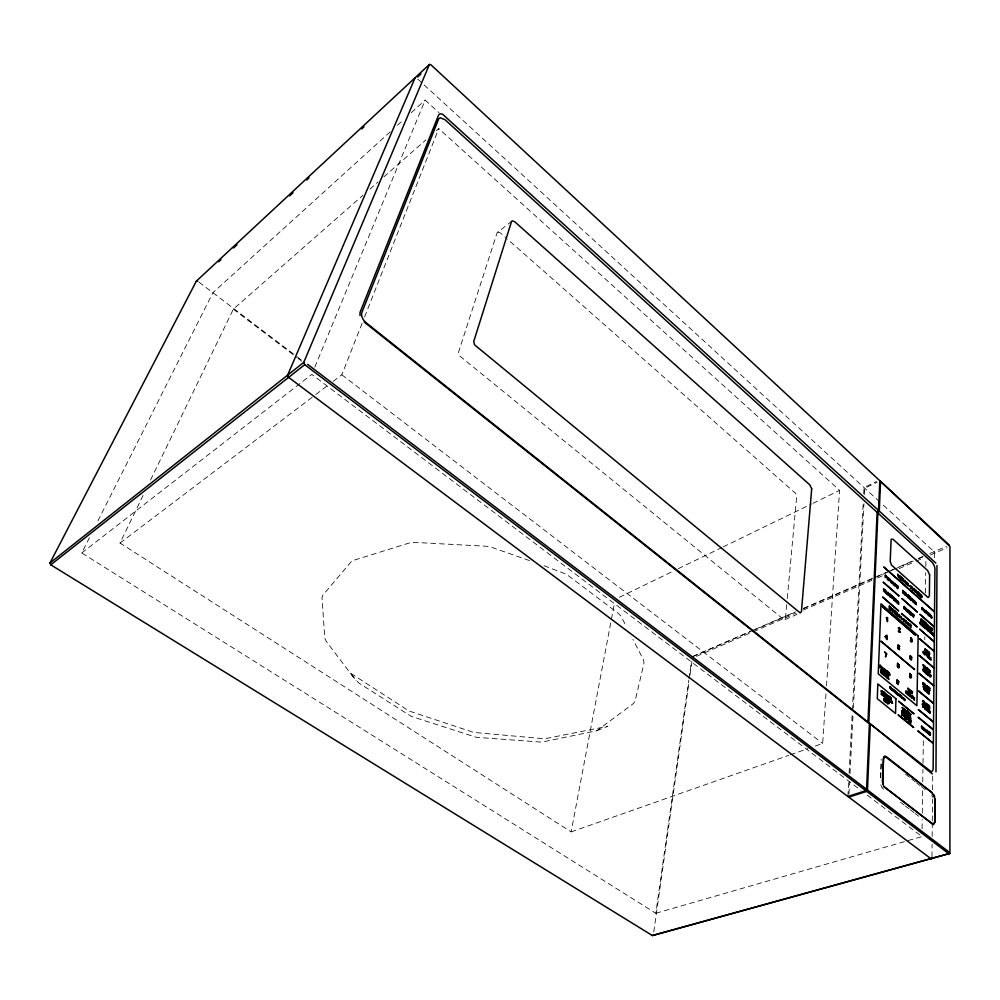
<?xml version="1.0" encoding="UTF-8"?>
<svg xmlns="http://www.w3.org/2000/svg" width="1000" height="1000" viewBox="0 0 1000 1000"><rect width="100%" height="100%" fill="white"/><g stroke="black" fill="none" stroke-linecap="round" stroke-linejoin="round"><path stroke-width="0.75" stroke-dasharray="5 3.75" d="M931.975 856.775L932.087 844.312M932.163 836.525L932.288 822.513M932.3 820.962L932.5 799.15M932.588 789.812L932.738 774.237M934.725 557.788L934.087 551.675L881.062 503.15M922.087 828.775L922.212 819.412M922.3 813.162L922.663 788.175M922.75 781.938L922.925 769.438M923.012 763.2L923.375 738.213M924.775 639.837L924.825 636.712M925.438 592.987L925.738 572.688M925.825 566.438L925.938 558.625M880.537 777.7L881.2 759.188M880.738 777.85L881.237 763.975M847.887 796.462L848.787 779.3M849.112 773.062L852.288 712.212M852.362 710.65L863.2 503.15M863.688 493.787L864.013 487.537L876.475 481.5M848.938 794.013L849.587 781.525M849.987 773.725L853.05 714.438M853.375 708.2L863.95 503.825M864.425 494.462L864.75 488.225L877.225 482.188M815.325 746.012L822.675 743.438L826.1 692.2M826.513 685.987L839.587 490.363L438.75 128.625L436.413 130.675M786.688 604.675L785.4 618.6L784.112 619.837L459.288 355.637L458.5 352.35L497.15 232.675L511.025 221.75M787.262 598.475L796.688 496.325L795.85 493.6L507.475 239.15M89.462 537.663L81.75 552.962L655.812 913.263L688.787 680.138M689 678.6L691.4 661.612M653.763 931.963L689.163 681.15M690.037 675L691.988 661.15M143.088 495.425L120.025 543.038L571.138 831.888L611.138 620.737M611.425 619.212L614.612 602.388M333.15 381.375L341.825 374.787L362.35 322.663M364.625 316.875L438.75 128.625M314.8 367.15L425.163 100.1L439.012 112.7M150.562 480.025L233.325 309.188L362.887 195.312M97.875 520.962L212.875 292.75L390.55 131.512M397.475 125.225L403.237 120M411.312 112.662L425.163 100.1M369.888 189.15L378.062 181.975M383.888 176.838L425.913 139.913M81.75 552.962L311.825 374.375L860.95 790.362M120.025 543.038L314.562 395.475M315.8 394.525L328.188 385.138M596.825 730.75L607.9 726.25L544.562 738.8L473.75 732.425L408.938 710.962L349.9 672.738L358.512 682.8L411.163 716.338L476.3 737.312L541.75 742.125L596.825 730.75L633.387 703.562L634.987 701.425L644.013 663.025L643.538 659.963L632.925 639.362M619.4 597.275L672.7 571.4M678.3 568.675L721.775 547.575M723.188 546.888L811.538 503.988M812.938 503.312L839.587 490.363M693.213 656.2L753.475 630.05M754.912 629.425L795.6 611.775M803.65 608.275L875.55 577.075M876.975 576.45L889.65 570.95M891.075 570.337L916.95 559.113M918.312 558.513L922.663 556.625M929.788 553.538L946.538 546.275M692.062 656.988L750.537 631.613M751.963 631L794.75 612.438M803.312 608.725L873.2 578.4M874.625 577.788L887.463 572.212M888.888 571.6L893.175 569.738M894.6 569.125L913.138 561.075M918.85 558.6L923.125 556.75M696.513 656.3L751.95 632.288M753.375 631.675L796.225 613.112M803.363 610.025L871.925 580.337M877.638 577.863L883.35 575.388M899.062 568.587L914.762 561.775M916.2 561.163L923.337 558.062M930.475 554.975L947.225 547.725M785 619.587L797.025 614.388M571.138 831.888L788.85 755.325M790.312 754.812L807.975 748.6M655.812 913.263L921.975 836.587M497.837 231.962L500.462 232.963L506.3 238.113M529.538 560.612L491.675 547.337L486.262 546.237L413.925 542.362L409.613 542.9L351.925 560.862L322.9 595.125L322 597.6L324.787 638.088L326.062 641.087L356.112 680.788M544.087 565.725L566.487 574.288L618.663 613.65L620.913 616.013L625.862 625.625M867.188 795.088L920.725 835.65M198.988 282.162L296.05 355.975M297.062 356.712L302.25 360.688M233.325 309.188L296.762 357.388M298 358.325L301.737 361.163M900.588 802.3L904.225 805.1M905.438 806.025L909.075 808.825M910.3 809.75L913.938 812.55M915.15 813.475L918.787 816.275M341.825 374.787L822.675 743.438M905.512 774.163L910.425 778.012M911.65 778.975L915.325 781.862M916.55 782.825L920.238 785.713M921.462 786.663L926.363 790.512M417.738 79.05L879.912 502.088M881.912 787.387L883.587 789.262M934.075 551.675L934.762 553.125M931.625 794.938L932.763 797.387M880.738 784.837L882.025 787.237"/><path stroke-width="1.5" d="M932.337 773.913L867.962 722.087L877.125 512.35L878.538 510.387L879.812 480.688L430.863 64.75L429.412 64.45L196.325 281.175L50 562.95L50.763 564.812L652.387 935.55L949.9 853.388L949.95 546.487L879.987 480.85L949.262 545.037M934.95 799.062L934.762 822.05L933.238 824.412L884.038 786.587M935.975 771.888L936.963 565.525M360 315.512L360.037 312.362L438.638 114.887L440.138 113.775L442.512 114.162L878.538 510.387M926.525 704.975L926.513 706.137L926.3 703.325C927.812 705.15 928.3 709.15 926.812 705.212M927.262 730.913L927 732.825L927.025 730.15L928.487 734.038L928.512 731.363L928.263 733.275M929 629.675L929.688 632.362L930.225 630.737L928.8 629.462L928.325 631.213L928.95 629.587M926.287 624.675L926.263 625.737L926.062 623.15C927.525 624.987 928.012 628.625 926.562 624.913M910.863 614.837L909.75 613.575L909.762 612.762L910.775 613.638L909.788 611.75L910.875 612.413L909.55 611.263L909.5 613.65L912.225 615.288C913.213 619.087 911.838 609.538 911 614.95M907.237 583.987L907.212 585.087L907.025 582.388C908.575 584.35 909.087 588.175 907.537 584.25M895.15 612.587L895.113 613.75L894.925 610.925C898.35 613.8 894.013 612.087 896.275 614.025M888.65 673.812L888.612 674.975L888.438 672.15C889.987 674 890.462 678.088 888.938 674.062M885.2 636.613L886.938 639.6L887.425 638.488L885.2 636.613L886.762 635.138L886.988 638.125M886.6 637.788L886.663 635.9L885.588 636.938M847.887 796.462L865.825 790.7L866.587 789.312L869.4 723.85L364.1 321.95M848.775 797.125L866.725 791.375L867.475 789.987L870.25 724.525M877.887 513.038L931.787 562.013A5.75 2.587 65 0 1 934.938 568.713L933.125 769.1L932.487 771.012L931.175 771.688L868.825 722.775L877.887 513.038L879.3 511.075L880.55 481.375M911.025 639.438C913.3 643.938 908.55 638.225 911.15 642.062L912.212 641.663L911.025 639.438L912.113 639.688L910.612 637.612L911.587 638.775L911.075 639.5M932.312 632.888L931.838 634.237L931.225 631.912C930.163 631.725 932.537 633.362 932.288 634.625M903.025 698.688L901.712 698.2M50 562.95L303.762 362.388L429.412 64.45M931.137 858.838L931.963 858.325L931.137 858.85L288.625 377.388L287.65 375.125L415.138 77.713M218.663 261.8L220.95 259.675M233.538 247.987L236.975 244.8M289.6 195.925L293.038 192.738M306.762 179.988L309.05 177.862M361.675 128.988L363.963 126.862M417.688 76.975L420.988 73.925M50.763 564.812L304.75 364.675L303.762 362.388M652.387 935.55L949.9 853.388M899.8 696.375L899.362 694.312L899.613 696.263M929.85 734.788L930.125 733.363L929.188 732.225L929.163 734.262C931.25 736.5 930.562 732.038 928.938 731.712L928.9 734.375L930.288 735.088L929.562 734.6M196.325 281.175L197.75 281.212M897.812 694.712C896.9 691.225 899.312 697.013 897.138 692.463L897.087 694.4L898.138 694.938L897.588 694.575M929.112 654.312L928.475 651.912L928.45 653.787C930.45 656.012 929.775 651.775 928.238 651.413L928.2 653.875L929.538 654.613L928.838 654.112M927.288 652.738L926.637 650.337L926.612 652.212C928.625 654.45 927.95 650.2 926.413 649.837L926.375 652.3L927.712 653.05L927.013 652.55M921.912 621.613L921.287 619.263L921.25 621.075C923.225 623.325 922.562 619.138 921.05 618.763L921.012 621.15L922.325 621.925L921.637 621.413M906.363 719C907.688 713.275 908.312 721.75 905.875 718.825C904.663 712.438 906.95 719.825 905.612 718.175L906.05 718.637M925.825 731.587C926.6 727.65 927.438 733.025 925.4 731.438C924.3 725.863 926.338 732.288 925.163 730.875L925.55 731.275M925.1 704.7C925.875 700.875 926.675 706.15 924.688 704.538C923.6 699.075 925.612 705.425 924.45 703.975L924.825 704.388M867.475 789.987L949.013 852.013M307.625 364.363L866.587 789.312M304.75 364.675L865.825 790.7M866.725 791.375L949.075 853.913M932.025 792.788L885.062 756.462L883.388 758.688L882.925 784.2M867.962 722.087L365.712 322.438L363.188 319.55L361.65 316.087L361.675 312.987L438.713 118.837L440.188 117.75L445.075 119.763L877.125 512.35M898.8 693.812L898.55 695.6M901.95 696.413L901.9 698.125C903.888 697.325 904.2 701.438 903.625 699.175L903.35 697.763L903.575 698.913M896.275 614.75L895.45 612.85M889.825 579.375L889.35 578.95L890.138 580.4L890.05 579.587M879.3 511.075L935.812 563.088M920.863 596.8C922.763 598.812 920.25 594.875 922.038 596.912C921.162 600.212 919.15 591.912 921.875 595.837C922.425 597.112 920.013 593.3 920.612 596.237M933.6 794.338L934.737 796.775M287.65 375.125L288.625 377.388M898.725 681.712L898.2 684.525L896.888 683.125L897.025 679.7L898.725 681.712M935.15 799.212L934.963 822.2L933.337 824.712L883.925 786.737L882.375 781.675L883.7 756.75L884.963 756.162L886.65 756.9L932.025 792.537L935.15 799.212M933.037 634.325L933.975 636.087L932.825 635.087L932.837 633.013L933.888 635.062L933.037 634.325M933.025 743.2L918.037 731.025L933.025 743.2M933.15 729.562L918.275 717.375L933.15 729.562M933.225 721.875L918.4 709.675L933.225 721.875M933.4 703.337L918.725 691.112L933.4 703.337M933.562 685.588L919.025 673.337L933.562 685.588M933.725 667.763L919.338 655.5L933.725 667.763M933.875 651.075L919.613 638.787L933.875 651.075M933.962 641.575L919.775 629.275L933.962 641.575M934.1 626.712L920.037 614.412L934.1 626.712M934.237 611.575L883.9 567.112L934.237 611.575M929.4 705.913L929.388 707.95C927.613 698.838 928.125 713.125 928.4 705.638L929.613 708.713L929.4 705.913M929.6 675.263L928.85 674.887L928.637 675.7L928.662 673.525L929.6 675.263M930.013 674.675L930.2 677.025L930.212 676.038L930.962 676.675L930.212 675.1L931.087 675.575L930.013 674.675M930.475 630.95L930.65 633.212L930.475 630.95M930.05 711.65L929.025 711.112L930.15 713.263L928.763 712.113L928.787 709.5L930.05 711.65M931.325 627.737L932.125 630.85L932.15 628.737L932.738 628.975L931.325 627.737M927.075 627.987L927.763 630.688L928.3 629.062L927.075 627.987M926.762 668.175C926.737 674.287 927.45 664.45 926.112 669.375C925.238 662.412 925.163 672.675 925.487 667.05L926.2 669.812L926.762 668.175M926.538 703.825L927.475 705.263L926.538 703.825M927.25 690.263C927.225 696.513 927.938 686.425 926.587 691.5C925.7 684.388 925.625 694.912 925.95 689.137L926.675 691.95L927.25 690.263M927.4 668.3L927.375 670.8L928.737 671.963L927.613 670.713L927.625 669.862L928.637 670.713L927.638 668.8L928.725 669.425L927.4 668.3M927.325 708.275L927.288 710.888L928.462 711.862L927.325 708.275M927.887 690.375L927.862 692.938L929.237 694.087L928.112 692.837L928.125 691.975L929.137 692.825L928.138 690.888L929.225 691.5L927.887 690.375M928.275 655.312L928.238 657.788L929.6 658.938L928.487 657.7L928.5 656.862L929.5 657.712L928.512 655.812L929.575 656.438L928.275 655.312M928.737 613.325L929.525 616.388L929.55 614.325L930.138 614.55L928.737 613.325M929.625 574.888L929.362 596.2L928.112 597.55L891.388 564.95L890.2 561.375L891.137 539.188L893.088 539.338L927.675 570.525L929.625 574.888M928.637 686.988C927.625 688.3 931.663 693.688 929.338 688.625L930.125 688.238L928.863 688.45L928.637 686.988M929.1 669.75L929.312 672.45L929.325 671.338C930.85 674.975 930.725 671.35 929.1 669.75M929.338 670.225L930.25 671.637L929.338 670.225M924.163 621.487L923.1 620.85L924.075 622.725L923.088 621.85L923.075 622.663L924.163 623.913L922.825 622.737L922.862 620.35L924.163 621.487M922.962 704.975L922.925 707.288L922.712 704.775C920.537 702.65 925.138 706.462 922.962 704.975M923.275 686.513L924.1 689.8L924.137 687.537L924.75 687.75L923.275 686.513M923.688 665.45L923.65 667.65L923.45 665.238C921.312 663.125 925.825 666.95 923.688 665.45M923.288 701.137L923.5 703.637L923.538 701.338C925.713 702.825 921.112 699.013 923.288 701.137M924.538 621.812L924.737 624.412L924.762 623.325L925.6 624.062L924.775 622.3L925.75 622.875L924.538 621.812M924.65 626.9L925.1 627.938L924.25 625.625L923.95 626.9L925.3 628.25L924.65 626.9M924.587 665.913L924.8 668.612L924.587 665.913M924.7 670.163L924.875 672.513L924.887 670.8C926.388 678.538 925.987 666.462 925.738 672.775L924.7 670.163M925.575 610.525L926.363 613.6L926.388 611.538L926.975 611.763L925.575 610.525M925.625 626.737L925.6 628.812L925.825 628.013L926.625 628.713C926.762 632.163 926.9 625.662 926.625 628.462L925.625 626.737M925.05 687.987L925.263 690.763L925.05 687.987M926.3 623.612L927.188 625L926.3 623.612M925.575 706.838L925.537 709.45C927.613 711.862 927.175 707.237 925.575 706.838M925.812 708.45L926.575 709.9L925.812 708.45M925.825 707.35L926.6 708.625L925.825 707.35M921.875 623.462L921.85 625.538L923.012 626.55L922.087 623.9L923 624.45L921.875 623.462M922.1 607.487L922.3 610.05L922.325 609.087L923.462 609.362L922.1 607.487M922.337 607.975L923.112 609.388L922.337 607.975M923.363 624.763L923.538 627.013L923.363 624.763M918.162 635.862L916.9 705.7L878.25 673.812L880.987 603.8L918.162 635.862M919.7 593.625L919.675 595.562C917.938 586.5 918.337 600.55 918.675 593.25L919.9 596.312L919.7 593.625M914.538 669.5L881.087 641.3L914.538 669.5M915.212 634.938L882.412 606.675L915.212 634.938M915.925 590.275C914.938 591.65 918.913 596.737 916.65 591.938L917.463 591.638L916.15 591.725L915.925 590.275M913.6 727.412L898.288 714.987L913.6 727.412M913.863 713.75L898.675 701.312L913.863 713.75M916.188 603.288L915.188 602.7L916.275 604.75L914.938 603.562L914.975 601.213L916.188 603.288M916.988 626.862L901.6 613.513L916.988 626.862M917.262 611.987L902 598.625L917.262 611.987M917.75 591.888L917.962 594.587L917.75 591.888M910.387 714.15L910.325 716.825L910.1 713.913C907.575 711.475 912.925 715.85 910.387 714.15M910.837 691.562L909.788 691L910.925 693.162L909.513 691.988L909.562 689.388L910.837 691.562M911.188 690.725L912.013 694.062L912.05 691.762L912.688 691.975L911.188 690.725M912.8 614.087L913.587 617.212L913.637 615.112L914.237 615.35L912.8 614.087M910.913 721.225L909.7 720.6L911 723.088L909.375 721.762L909.438 718.725L911.012 720L909.725 719.312L910.913 721.225M910.8 718.2L901.775 710.837L910.8 718.2M913.838 601.375C915.1 605.05 911.775 598.387 914.262 601.05C913.05 597.513 912.087 604.425 914.6 602.05L913.838 601.375M913.075 696.438C912.013 697.775 916.15 703.3 913.787 698.1L914.6 697.7L913.3 697.938L913.075 696.438M907.613 691.9L907.55 694.525L908.737 695.512L907.613 691.9M907.55 711.475L907.487 714.5C906.8 705.763 905.35 714.175 905.975 712.325L907.775 714.737L907.8 713.388L908.3 713.812L909.412 716.075L909.2 713.188L907.55 711.475M909.625 623.65C908.538 624.95 912.788 630.625 910.362 625.363L911.213 625.013L909.862 625.15L909.625 623.65M907.837 712.05L908.925 713.7L907.837 712.05M907.275 582.888L908.225 584.362L907.275 582.888M904.55 699.7L904.725 700.675L904.737 699.85C906.025 699.7 902.812 697.038 904.55 699.7M904.587 709.412L904.812 712.325L904.887 709.65C907.438 711.363 902.05 706.963 904.587 709.412M907.237 610.275L906.225 609.675L907.312 611.75L905.95 610.562L906.012 608.175L907.237 610.275M907.825 594.925L907.775 597.275L909.125 598.462L908.025 597.212L908.037 596.413L909.038 597.288L908.062 595.413L909.137 596.075L907.825 594.925M907.712 609.65L907.663 612.05L907.925 611.125L908.875 611.95C909 615.938 909.237 608.45 908.875 611.675L907.712 609.65M909.513 596.4L909.463 598.763L909.725 597.925L911.05 600.163C911.963 594.9 913.275 604.288 912.312 600.538L910.75 599.9C909.375 597.875 912.25 598.413 909.513 596.4M909.75 596.875L910.65 598.275L909.75 596.875M904.45 591.95L904.388 594.3L905.738 595.487L904.638 594.237L904.65 593.438L905.662 594.312L904.675 592.438L905.763 593.1L904.45 591.95M904.163 606.55L904.338 609.163L904.362 608.1C905.863 611.663 905.775 608.175 904.163 606.55M904.4 607.025L905.3 608.438L904.4 607.025M901.888 712.562L902.1 715.85L902.125 714.613L903.538 714.812L901.888 712.562M902.163 713.162L903.112 714.887L902.163 713.162M899.625 646.1L898.35 645.525L898.15 646.513L899.438 647.725L899.425 649.712L897.875 648.612L897.6 647.487L898.587 649.1L899.287 648.637L897.688 646.663L898.062 644.775L899.625 646.1M900.163 632.087C895.375 632.25 902.087 627.9 898.238 627.913L899.287 627.6C902.65 630.013 896.35 630.612 900.163 632.087M902.463 578.337L902.412 580.288C900.713 571.175 900.987 585.275 901.413 577.95L902.638 581.038L902.463 578.337M902.738 590.438L902.663 592.8L903.863 593.675L903.938 591.8L902.738 590.438M902.938 591.925L903.775 593.263L902.938 591.925M902.962 590.938L903.713 592.163L902.962 590.938M900.45 695.175C899.075 698.425 903.112 696.725 900.45 695.175M900.625 695.562L901.237 696.675L900.625 695.562M895.3 692.237C894.975 694.513 895.263 688.662 895.3 691.925L896.3 691.762L896.263 693.713L895.3 692.237M898.263 614.938L897.163 614.3L898.337 616.538L896.862 615.262L896.938 612.663L898.263 614.938M898.688 602.825L897.663 602.225L898.763 604.3L897.387 603.1L897.463 600.712L898.688 602.825M899.388 575.612L899.312 578.1L900.763 579.375L899.575 578.038L899.6 577.188L900.675 578.138L899.638 576.138L900.788 576.85L899.388 575.612M895.962 698.763L895.537 713.475L877.275 698.65L877.85 683.925L895.962 698.763M898.5 610.825L882.75 597.175L898.5 610.825M898.925 595.938L883.312 582.275L898.925 595.938M892.387 701.762L890.987 700.987L891.087 697.95L891.3 700.863L892.387 701.762M895.188 611.438L896.162 612.962L895.188 611.438M892.525 703.3L881.25 694.1L892.525 703.3M896 599.45L895.925 601.838L897.087 602.837L896 599.45M896.538 584.987L896.7 587.55L896.75 585.7C898.337 594.325 898.112 580.975 897.7 587.913L896.538 584.987M892.3 596.213L891.675 595.962L891.612 598.075L890.825 594.938L892.3 596.213M889.237 696.438L889.137 699.475L890.8 700.825L889.45 699.35L889.475 698.325L890.7 699.325L889.525 697.038L890.837 697.75L889.237 696.438M889.188 703.5L888.112 703.012L887.775 704.15L887.875 701.1L889.388 702.337L888.162 701.7L889.188 703.5M893.075 609.325L893.25 612.137L893.288 611.087L894.562 611.388L893.075 609.325M893.325 609.85L894.175 611.413L893.325 609.85M891.038 687.438L890.975 689.375L891.875 690.1L891.038 687.438M894.688 583.362L894.862 585.938L894.9 584.888C896.388 588.438 896.312 584.987 894.688 583.362M894.275 597.938L894.2 600.337L895.413 601.225L895.5 599.312L894.275 597.938M894.488 599.438L895.325 600.8L894.488 599.438M894.513 598.438L895.275 599.688L894.513 598.438M894.925 583.837L895.837 585.25L894.925 583.837M886.625 670.65L886.538 673.263L887.987 674.463L886.812 673.162L886.838 672.275L887.913 673.175L886.875 671.175L888.037 671.812L886.625 670.65M889.45 595.062L890.55 597.15L889.163 595.95L889.25 593.55L890.588 594.725L889.488 594.05L890.475 595.962L889.45 595.062M889.362 606.1L889.262 608.7L890.763 609.987L889.55 608.625L889.575 607.737L890.675 608.688L889.613 606.638L890.8 607.35L889.362 606.1M886.162 699.712L886.363 703L886.413 701.612L887.463 702.475L886.45 700.312L887.688 700.95L886.162 699.712M886.612 694.3L886.538 696.675L885.125 693.088L885.025 696.112C884.45 687.412 882.812 695.713 883.487 693.925L885.312 696.35L885.387 693.962L886.787 697.562L886.612 694.3M887.325 676.562L886.237 675.987L887.4 678.175L885.938 676.975L886.038 674.35L887.438 675.512L886.287 674.875L887.325 676.562M887.837 675.837L887.75 678.462L888.962 679.475L887.837 675.837M888.688 672.663L889.638 674.125L888.688 672.663M897.163 680.45C896.125 686.725 900.438 681.3 897.163 680.45M883.763 674.85L882.288 673.95L882.387 671.338L883.8 672.5L882.638 671.862L883.675 673.863L882.6 672.962L882.562 673.863L883.763 674.85M886.712 592.388L885.675 591.775L886.775 593.875L885.387 592.663L885.475 590.262L886.712 592.388M884.725 652.087L886.287 653.925L885.438 657.038L886.812 653.838L884.725 652.087M886.425 617.625L887.475 621.712L887.625 617.587L886.425 617.625M888.037 593.713C889.312 597.463 885.925 590.638 888.5 593.375C887.288 589.75 886.15 596.812 888.838 594.4L888.037 593.713M889.112 578.462L889.025 580.812L889.312 580.075L890.325 580.75L889.112 578.462M880.85 670.05L880.75 672.675L881.975 673.688L880.85 670.05M885.375 575.163L885.288 577.525L885.562 576.788L886.587 577.475L885.375 575.163M885.612 575.662L886.4 577.112L885.612 575.662M880.1 665.225L880.263 668.062L880.3 667L881.562 667.225L880.1 665.225M880.35 665.75L881.188 667.288L880.35 665.75M811.7 488.837L801.425 611.675L800.163 612.9L474.538 344.812L473.725 341.488L511.538 221.525L512.225 220.825L514.85 221.85L809.862 484.925L811.7 488.837M923.25 652.062C924.125 657.2 923.238 648.562 923.288 652.087M925.387 654.1L925.1 655L924.362 654.25L924.475 652.2L925.387 654.1M911.087 676.575C910.825 679.4 908.263 673.962 910.312 677.925L911.325 677.775L911.375 675.263L909.737 673.413L909.688 675.462L911.087 676.575M910.325 656.213L911.612 658.1L911.35 660.163L910.088 658.787L910.188 655.487L911.85 657.463L910.325 656.213M922.987 683.012C922 684.862 925.487 685.275 923.525 685.312C920.638 680.925 926.325 684.513 922.987 683.012M930.175 657.7C929.225 659.463 932.613 659.938 930.713 659.938C927.887 655.638 933.438 659.237 930.175 657.7M911.4 695.837L911.6 697.487L912.738 697.962L911.938 698.188C908.988 693.737 914.825 697.337 911.4 695.837M905.913 691.312L906.112 692.95L907.262 693.438L906.45 693.662C903.5 689.188 909.362 692.825 905.913 691.312M925.15 653.913C924.2 656.312 924.575 650.075 925.15 653.913M893.875 690.362L894.65 692.25L893.737 690.088L894.688 690.55L893.875 690.362M903.625 619.237C902.575 621.112 906.275 621.688 904.175 621.613C901.15 616.975 907.188 621 903.625 619.237M910.088 585.862L911.137 588.387L909.887 585.475L911.162 586.213L911.425 586.987L910.088 585.862M887.438 695.913L888.637 698.863L887.463 697.962L887.212 695.475L888.713 696.2L889 697.1L887.438 695.913M881.45 691.012L882.65 693.975L881.475 693.062L881.225 690.575L882.725 691.312L883.025 692.225L881.45 691.012M889.775 686.988L890.537 688.875L889.625 686.7L890.588 687.175L889.775 686.988M891.05 580.887C890.075 582.575 893.525 583.188 891.55 583.075C888.737 578.737 894.388 582.612 891.05 580.887M924.775 729.675C924.3 731.9 922.138 728.4 923.238 727.387L924.775 729.675M928.363 674.375L927.975 675.05L927.188 674.362L927.075 672.45L928.363 674.375M924.412 671.025L924.025 671.7L923.238 671.012L923.112 669.087L924.412 671.025M928.312 688.012L927.862 688.8L926.95 688.012L926.812 685.763L928.312 688.012M926.312 686.325L925.85 687.113L924.938 686.325L924.8 684.075L926.312 686.325M910.812 695.9L910.337 696.712L909.4 695.913L909.275 693.612L910.812 695.9M929.488 627.337L929.05 628.062L928.162 627.275L928.025 625.163L929.488 627.337M931.988 617.375L931.562 618.075L930.688 617.288L930.55 615.2L931.988 617.375M925.387 611.562L924.95 612.263L924.062 611.475L923.925 609.375L925.387 611.562M921.2 624.237C919.25 622.6 920.525 620.062 920.037 623.975C923.188 620.225 919.95 627.225 921.2 624.237M893.438 690.4L892.362 690.413L892.288 688.7L893.438 690.4M909.275 624.663L908.787 625.438L907.812 624.587L907.688 622.288L909.275 624.663M907.138 622.825L906.65 623.6L905.675 622.737L905.55 620.438L907.138 622.825M915.588 591.237L915.113 591.962L914.163 591.112L914.038 588.913L915.588 591.237M913.512 589.4L913.037 590.125L912.087 589.275L911.963 587.075L913.512 589.4M885.925 701.087L885.35 702.038L884.237 701.112L884.125 698.438L885.462 699.287L885.925 701.087M906.663 583.337L906.175 584.062L905.225 583.2L905.1 580.988L906.663 583.337M883.675 669.538L883.162 670.35L882.2 669.525L882.1 667.225L883.675 669.538M885.763 671.65L884.975 669.275L884.438 671.137L883.875 668.363L884.287 671.4L885.113 669.712L885.763 672.613L886.375 670.45L885.763 671.65M894.338 584.275L893.875 584.963L892.962 584.138L892.85 582.05L894.338 584.275M888.75 579.362L888.275 580.05L887.362 579.225L887.262 577.125L888.75 579.362M924.475 706.2L924.788 707.738L924.475 706.2M926.6 671.737L926.263 673.725L926.6 671.737M922.688 728.55C921.462 730.238 920.638 721.737 922.688 728.55M904.475 715L904.837 716.8L904.475 715M925.337 649.175L925.638 650.65L925.337 649.175M927.825 612.762L928.125 614.175L927.825 612.762M906.462 710.888L906.8 712.675L906.462 710.888M931.112 629.288C929.95 630.65 929.175 623.038 931.112 629.288M907.663 717.638C908.938 725.15 909.8 717.938 907.663 717.638M926.637 654.2C927.763 660.4 928.375 654.525 926.637 654.2M923.425 727.738L924.325 730.1L923.425 727.738M884.013 692.487L883.587 693.662L884.35 694.287L884.013 692.487M911.95 598.787L912.237 600.212L911.95 598.787M927 686.1L927.875 688.4L927 686.1M911.862 613.525L912.163 614.963L911.862 613.525M924.987 684.412L925.863 686.712L924.987 684.412M907.85 688.275C908.962 694.762 909.688 688.562 907.85 688.275M902.275 707.513C903.538 715.013 904.412 707.812 902.275 707.513M927.237 672.738L927.987 674.712L927.237 672.738M923.275 669.388L924.038 671.363L923.275 669.388M909.463 693.95L910.35 696.3L909.463 693.95M930.725 615.525L931.575 617.712L930.725 615.525M893.188 597.238L893.475 598.688L893.188 597.238M899.1 665.225L898.863 667.962L897.337 666.688L897.537 663.088L899.1 665.225M928.213 625.487L929.062 627.688L928.213 625.487M898.838 614.625C900 621.213 900.75 615 898.838 614.625M902.05 618.987C900.713 620.413 900.062 612.413 902.05 618.987M924.112 609.7L924.963 611.9L924.112 609.7M903.188 579.288C904.338 585.65 905.05 579.712 903.188 579.288M892.425 688.962L893.088 690.7L892.425 688.962M884.35 698.838L884.275 700.675L885.375 701.575L885.55 700.113L884.35 698.838M911.462 659L910.537 659.087L910.438 657.438L911.462 659M907.887 622.65L908.8 625.037L907.887 622.65M905.75 620.8L906.663 623.2L905.75 620.8M911.075 675.562L910 675.387L910.037 673.988L911.075 675.562M912.15 587.413L913.05 589.738L912.15 587.413M897.625 574.362C898.763 580.725 899.513 574.788 897.625 574.362M882.288 667.562L883.188 669.938L882.288 667.562M914.225 589.25L915.125 591.575L914.225 589.25M924.075 707.438C923.7 701.737 926.175 712.987 924.862 708.088L924.075 707.438M905.3 581.337L906.2 583.675L905.3 581.337M884.938 675.4L884 672.663L884.938 676.137L885.788 674.15L884.938 675.4M906.825 595.788L905.95 593.263L906.838 596.462L907.613 594.725L906.825 595.788M903.988 716.438C903.812 710.138 906.162 722.438 904.912 717.2L903.988 716.438M893.037 582.375L893.888 584.587L893.037 582.375M887.45 577.463L888.3 579.675L887.45 577.463M924.95 650.325C924.712 644.975 926.925 655.987 925.713 650.975L924.95 650.325M927.45 613.837C927.25 608.938 929.262 618.775 928.188 614.5L927.45 613.837M884.425 591.138L883.525 588.562L884.425 591.825L885.25 590.062L884.425 591.138M892.763 598.337C892.562 593.25 894.737 603.513 893.538 599.012L892.763 598.337M898.775 666.95L897.775 666.875L897.675 665.387L898.775 666.95M898.7 664.887L897.825 663.65L898.7 664.887M891.875 609.837L890.925 610.125L891.737 609.438C889.538 606.125 893.562 609.688 892.05 609.7L892.75 611.7L891.875 609.837"/></g></svg>
